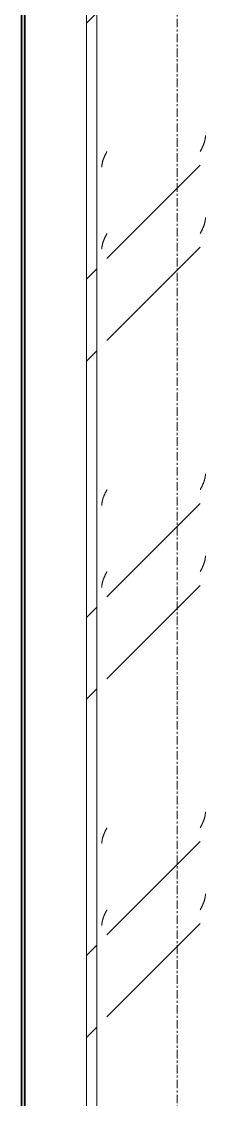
# Model space of a CAD drawing. Header units: centimetres. Extents: x -6741 to 14818, y -293 to 1595.
# Drawn here: x 8116 to 8143.3, y 208.7 to 369 of the extents above; entities that cross this region are included whole.
import ezdxf

# ---------------------------------------------------------------- set-up
doc = ezdxf.new("R2010")
doc.units = ezdxf.units.CM
doc.linetypes.add('Grid Line', pattern=[2.2225, 1.27, -0.3175, 0.3175, -0.3175])
for name, color, linetype, lineweight in [('A-WALL', 7, 'Continuous', 9), ('A-WALL-PATT', 7, 'Continuous', 35), ('S-COLS', 7, 'Continuous', 9), ('S-GRID', 7, 'Continuous', 9)]:
    doc.layers.add(name, color=color, linetype=linetype, lineweight=lineweight)
pattern_1 = [(45, (50.4, 0), (-25.14472, 25.14472), []), (45, (50.4, 38.1), (-25.14472, 25.14472), [])]

# ---------------------------------------------------------------- blocks, each defined once
blk = doc.blocks.new('PQ_RVR_ARQ-01_ZZ_ZZ_MO_T_A_rvt-3-Elevación Eje 8-9')
at = {"layer": 'A-WALL-PATT', "lineweight": 9, "true_color": 0xeaeaea}
blk.add_hatch(color=254, dxfattribs=at).paths.add_polyline_path([(-6823.08, 99), (-6823.08, 938.29), (-6823.58, 938.29), (-6823.58, 99)])
at = {"layer": 'A-WALL', "color": 254, "lineweight": 35, "true_color": 0xcccccc}
for p, q in [((-6823.58, 938.29), (-6823.58, 99)), ((-6823.08, 99), (-6823.08, 938.29))]:
    blk.add_line(p, q, dxfattribs=at)
blk = doc.blocks.new('FP_25-Elevación Eje 8-9')
at = {"layer": 'S-COLS', "color": 9, "true_color": 0xc0c0c0}
for p, q in [((-6796.38, 351.06), (-6796.37, 351.09)), ((-6796.37, 351.09), (-6796.36, 351.13)), ((-6796.36, 351.13), (-6796.35, 351.17)), ((-6796.35, 351.17), (-6796.34, 351.21)), ((-6796.34, 351.21), (-6796.33, 351.24)), ((-6796.33, 351.24), (-6796.32, 351.28)), ((-6796.32, 351.28), (-6796.31, 351.32)), ((-6796.31, 351.32), (-6796.3, 351.35)), ((-6796.3, 351.35), (-6796.29, 351.39)), ((-6796.29, 351.43), (-6796.28, 351.47)), ((-6796.29, 351.39), (-6796.29, 351.43)), ((-6796.28, 351.47), (-6796.27, 351.5)), ((-6796.27, 351.54), (-6796.26, 351.58)), ((-6796.27, 351.5), (-6796.27, 351.54)), ((-6796.26, 351.62), (-6796.25, 351.65)), ((-6796.26, 351.58), (-6796.26, 351.62)), ((-6796.25, 351.69), (-6796.24, 351.73)), ((-6796.25, 351.65), (-6796.25, 351.69)), ((-6796.24, 351.8), (-6796.23, 351.84)), ((-6796.24, 351.77), (-6796.24, 351.8)), ((-6796.24, 351.73), (-6796.24, 351.77)), ((-6796.23, 351.95), (-6796.23, 351.99)), ((-6796.23, 351.91), (-6796.23, 351.95)), ((-6796.23, 351.88), (-6796.23, 351.91)), ((-6796.23, 351.84), (-6796.23, 351.88)), ((-6797, 349.64), (-6796.98, 349.68)), ((-6796.98, 349.68), (-6796.96, 349.71)), ((-6796.96, 349.71), (-6796.94, 349.75)), ((-6796.94, 349.75), (-6796.92, 349.79)), ((-6796.92, 349.79), (-6796.9, 349.83)), ((-6796.9, 349.83), (-6796.88, 349.86)), ((-6796.88, 349.86), (-6796.86, 349.9)), ((-6796.86, 349.9), (-6796.85, 349.94)), ((-6796.85, 349.94), (-6796.83, 349.97)), ((-6796.83, 349.97), (-6796.81, 350.01)), ((-6796.81, 350.01), (-6796.79, 350.05)), ((-6796.79, 350.05), (-6796.77, 350.09)), ((-6796.77, 350.09), (-6796.76, 350.12)), ((-6796.76, 350.12), (-6796.74, 350.16)), ((-6796.74, 350.16), (-6796.72, 350.2)), ((-6796.72, 350.2), (-6796.7, 350.24)), ((-6796.7, 350.24), (-6796.68, 350.27)), ((-6796.68, 350.27), (-6796.67, 350.31)), ((-6796.67, 350.31), (-6796.65, 350.35)), ((-6796.65, 350.35), (-6796.63, 350.39)), ((-6796.63, 350.39), (-6796.62, 350.42)), ((-6796.62, 350.42), (-6796.6, 350.46)), ((-6796.6, 350.46), (-6796.59, 350.5)), ((-6796.59, 350.5), (-6796.57, 350.53)), ((-6796.57, 350.53), (-6796.55, 350.57)), ((-6796.55, 350.57), (-6796.54, 350.61)), ((-6796.54, 350.61), (-6796.52, 350.65)), ((-6796.52, 350.65), (-6796.51, 350.68)), ((-6796.51, 350.68), (-6796.49, 350.72)), ((-6796.49, 350.72), (-6796.48, 350.76)), ((-6796.48, 350.76), (-6796.47, 350.8)), ((-6796.47, 350.8), (-6796.45, 350.83)), ((-6796.45, 350.83), (-6796.44, 350.87)), ((-6796.44, 350.87), (-6796.43, 350.91)), ((-6796.43, 350.91), (-6796.41, 350.94)), ((-6796.41, 350.94), (-6796.4, 350.98)), ((-6796.4, 350.98), (-6796.39, 351.02)), ((-6796.39, 351.02), (-6796.38, 351.06)), ((-6796.62, 338.23), (-6796.6, 338.27)), ((-6796.6, 338.27), (-6796.59, 338.31)), ((-6796.59, 338.31), (-6796.57, 338.34)), ((-6796.57, 338.34), (-6796.55, 338.38)), ((-6796.55, 338.38), (-6796.54, 338.42)), ((-6796.54, 338.42), (-6796.52, 338.46)), ((-6796.52, 338.46), (-6796.51, 338.49)), ((-6796.51, 338.49), (-6796.49, 338.53)), ((-6796.49, 338.53), (-6796.48, 338.57)), ((-6796.48, 338.57), (-6796.47, 338.61)), ((-6796.47, 338.61), (-6796.45, 338.64)), ((-6796.45, 338.64), (-6796.44, 338.68)), ((-6796.44, 338.68), (-6796.43, 338.72)), ((-6796.43, 338.72), (-6796.41, 338.76)), ((-6796.41, 338.76), (-6796.4, 338.79)), ((-6796.4, 338.79), (-6796.39, 338.83)), ((-6796.39, 338.83), (-6796.38, 338.87)), ((-6796.38, 338.87), (-6796.37, 338.9)), ((-6796.37, 338.9), (-6796.36, 338.94)), ((-6796.36, 338.94), (-6796.35, 338.98)), ((-6796.35, 338.98), (-6796.34, 339.02)), ((-6796.34, 339.02), (-6796.33, 339.05)), ((-6796.33, 339.05), (-6796.32, 339.09)), ((-6796.32, 339.09), (-6796.31, 339.13)), ((-6796.31, 339.13), (-6796.3, 339.17)), ((-6796.3, 339.17), (-6796.29, 339.2)), ((-6796.29, 339.24), (-6796.28, 339.28)), ((-6796.29, 339.2), (-6796.29, 339.24)), ((-6796.28, 339.28), (-6796.27, 339.31)), ((-6796.27, 339.35), (-6796.26, 339.39)), ((-6796.27, 339.31), (-6796.27, 339.35)), ((-6796.26, 339.43), (-6796.25, 339.46)), ((-6796.26, 339.39), (-6796.26, 339.43)), ((-6796.25, 339.5), (-6796.24, 339.54)), ((-6796.25, 339.46), (-6796.25, 339.5)), ((-6796.24, 339.61), (-6796.23, 339.65)), ((-6796.24, 339.58), (-6796.24, 339.61)), ((-6796.24, 339.54), (-6796.24, 339.58)), ((-6796.23, 339.76), (-6796.23, 339.8)), ((-6796.23, 339.73), (-6796.23, 339.76)), ((-6796.23, 339.69), (-6796.23, 339.73)), ((-6796.23, 339.65), (-6796.23, 339.69)), ((-6797, 337.45), (-6796.98, 337.49)), ((-6796.98, 337.49), (-6796.96, 337.52)), ((-6796.96, 337.52), (-6796.94, 337.56)), ((-6796.94, 337.56), (-6796.92, 337.6)), ((-6796.92, 337.6), (-6796.9, 337.64)), ((-6796.9, 337.64), (-6796.88, 337.67)), ((-6796.88, 337.67), (-6796.86, 337.71)), ((-6796.86, 337.71), (-6796.85, 337.75)), ((-6796.85, 337.75), (-6796.83, 337.79)), ((-6796.83, 337.79), (-6796.81, 337.82)), ((-6796.81, 337.82), (-6796.79, 337.86)), ((-6796.79, 337.86), (-6796.77, 337.9)), ((-6796.77, 337.9), (-6796.76, 337.93)), ((-6796.76, 337.93), (-6796.74, 337.97)), ((-6796.74, 337.97), (-6796.72, 338.01)), ((-6796.72, 338.01), (-6796.7, 338.05)), ((-6796.7, 338.05), (-6796.68, 338.08)), ((-6796.68, 338.08), (-6796.67, 338.12)), ((-6796.67, 338.12), (-6796.65, 338.16)), ((-6796.65, 338.16), (-6796.63, 338.2)), ((-6796.63, 338.2), (-6796.62, 338.23)), ((-6796.25, 301.4), (-6796.24, 301.44)), ((-6796.25, 301.36), (-6796.25, 301.4)), ((-6796.24, 301.51), (-6796.23, 301.55)), ((-6796.24, 301.48), (-6796.24, 301.51)), ((-6796.24, 301.44), (-6796.24, 301.48)), ((-6796.23, 301.66), (-6796.23, 301.7)), ((-6796.23, 301.63), (-6796.23, 301.66)), ((-6796.23, 301.59), (-6796.23, 301.63)), ((-6796.23, 301.55), (-6796.23, 301.59)), ((-6796.79, 299.76), (-6796.77, 299.8)), ((-6796.77, 299.8), (-6796.76, 299.83)), ((-6796.76, 299.83), (-6796.74, 299.87)), ((-6796.74, 299.87), (-6796.72, 299.91)), ((-6796.72, 299.91), (-6796.7, 299.95)), ((-6796.7, 299.95), (-6796.68, 299.98)), ((-6796.68, 299.98), (-6796.67, 300.02)), ((-6796.67, 300.02), (-6796.65, 300.06)), ((-6796.65, 300.06), (-6796.63, 300.1)), ((-6796.63, 300.1), (-6796.62, 300.13)), ((-6796.62, 300.13), (-6796.6, 300.17)), ((-6796.6, 300.17), (-6796.59, 300.21)), ((-6796.59, 300.21), (-6796.57, 300.24)), ((-6796.57, 300.24), (-6796.55, 300.28)), ((-6796.55, 300.28), (-6796.54, 300.32)), ((-6796.54, 300.32), (-6796.52, 300.36)), ((-6796.52, 300.36), (-6796.51, 300.39)), ((-6796.51, 300.39), (-6796.49, 300.43)), ((-6796.49, 300.43), (-6796.48, 300.47)), ((-6796.48, 300.47), (-6796.47, 300.51)), ((-6796.47, 300.51), (-6796.45, 300.54)), ((-6796.45, 300.54), (-6796.44, 300.58)), ((-6796.44, 300.58), (-6796.43, 300.62)), ((-6796.43, 300.62), (-6796.41, 300.66)), ((-6796.41, 300.66), (-6796.4, 300.69)), ((-6796.4, 300.69), (-6796.39, 300.73)), ((-6796.39, 300.73), (-6796.38, 300.77)), ((-6796.38, 300.77), (-6796.37, 300.8)), ((-6796.37, 300.8), (-6796.36, 300.84)), ((-6796.36, 300.84), (-6796.35, 300.88)), ((-6796.35, 300.88), (-6796.34, 300.92)), ((-6796.34, 300.92), (-6796.33, 300.95)), ((-6796.33, 300.95), (-6796.32, 300.99)), ((-6796.32, 300.99), (-6796.31, 301.03)), ((-6796.31, 301.03), (-6796.3, 301.07)), ((-6796.3, 301.07), (-6796.29, 301.1)), ((-6796.29, 301.14), (-6796.28, 301.18)), ((-6796.29, 301.1), (-6796.29, 301.14)), ((-6796.28, 301.18), (-6796.27, 301.21)), ((-6796.27, 301.25), (-6796.26, 301.29)), ((-6796.27, 301.21), (-6796.27, 301.25)), ((-6796.26, 301.33), (-6796.25, 301.36)), ((-6796.26, 301.29), (-6796.26, 301.33)), ((-6797, 299.35), (-6796.98, 299.39)), ((-6796.98, 299.39), (-6796.96, 299.42)), ((-6796.96, 299.42), (-6796.94, 299.46)), ((-6796.94, 299.46), (-6796.92, 299.5)), ((-6796.92, 299.5), (-6796.9, 299.54)), ((-6796.9, 299.54), (-6796.88, 299.57)), ((-6796.88, 299.57), (-6796.86, 299.61)), ((-6796.86, 299.61), (-6796.85, 299.65)), ((-6796.85, 299.65), (-6796.83, 299.69)), ((-6796.83, 299.69), (-6796.81, 299.72)), ((-6796.81, 299.72), (-6796.79, 299.76)), ((-6796.39, 288.54), (-6796.38, 288.58)), ((-6796.38, 288.58), (-6796.37, 288.61)), ((-6796.37, 288.61), (-6796.36, 288.65)), ((-6796.36, 288.65), (-6796.35, 288.69)), ((-6796.35, 288.69), (-6796.34, 288.73)), ((-6796.34, 288.73), (-6796.33, 288.76)), ((-6796.33, 288.76), (-6796.32, 288.8)), ((-6796.32, 288.8), (-6796.31, 288.84)), ((-6796.31, 288.84), (-6796.3, 288.88)), ((-6796.3, 288.88), (-6796.29, 288.91)), ((-6796.29, 288.95), (-6796.28, 288.99)), ((-6796.29, 288.91), (-6796.29, 288.95)), ((-6796.28, 288.99), (-6796.27, 289.03)), ((-6796.27, 289.06), (-6796.26, 289.1)), ((-6796.27, 289.03), (-6796.27, 289.06)), ((-6796.26, 289.14), (-6796.25, 289.17)), ((-6796.26, 289.1), (-6796.26, 289.14)), ((-6796.25, 289.21), (-6796.24, 289.25)), ((-6796.25, 289.17), (-6796.25, 289.21)), ((-6796.24, 289.32), (-6796.23, 289.36)), ((-6796.24, 289.29), (-6796.24, 289.32)), ((-6796.24, 289.25), (-6796.24, 289.29)), ((-6796.23, 289.47), (-6796.23, 289.51)), ((-6796.23, 289.44), (-6796.23, 289.47)), ((-6796.23, 289.4), (-6796.23, 289.44)), ((-6796.23, 289.36), (-6796.23, 289.4)), ((-6797, 287.16), (-6796.98, 287.2)), ((-6796.98, 287.2), (-6796.96, 287.23)), ((-6796.96, 287.23), (-6796.94, 287.27)), ((-6796.94, 287.27), (-6796.92, 287.31)), ((-6796.92, 287.31), (-6796.9, 287.35)), ((-6796.9, 287.35), (-6796.88, 287.38)), ((-6796.88, 287.38), (-6796.86, 287.42)), ((-6796.86, 287.42), (-6796.85, 287.46)), ((-6796.85, 287.46), (-6796.83, 287.5)), ((-6796.83, 287.5), (-6796.81, 287.53)), ((-6796.81, 287.53), (-6796.79, 287.57)), ((-6796.79, 287.57), (-6796.77, 287.61)), ((-6796.77, 287.61), (-6796.76, 287.64)), ((-6796.76, 287.64), (-6796.74, 287.68)), ((-6796.74, 287.68), (-6796.72, 287.72)), ((-6796.72, 287.72), (-6796.7, 287.76)), ((-6796.7, 287.76), (-6796.68, 287.79)), ((-6796.68, 287.79), (-6796.67, 287.83)), ((-6796.67, 287.83), (-6796.65, 287.87)), ((-6796.65, 287.87), (-6796.63, 287.91)), ((-6796.63, 287.91), (-6796.62, 287.94)), ((-6796.62, 287.94), (-6796.6, 287.98)), ((-6796.6, 287.98), (-6796.59, 288.02)), ((-6796.59, 288.02), (-6796.57, 288.06)), ((-6796.57, 288.06), (-6796.55, 288.09)), ((-6796.55, 288.09), (-6796.54, 288.13)), ((-6796.54, 288.13), (-6796.52, 288.17)), ((-6796.52, 288.17), (-6796.51, 288.2)), ((-6796.51, 288.2), (-6796.49, 288.24)), ((-6796.49, 288.24), (-6796.48, 288.28)), ((-6796.48, 288.28), (-6796.47, 288.32)), ((-6796.47, 288.32), (-6796.45, 288.35)), ((-6796.45, 288.35), (-6796.44, 288.39)), ((-6796.44, 288.39), (-6796.43, 288.43)), ((-6796.43, 288.43), (-6796.41, 288.47)), ((-6796.41, 288.47), (-6796.4, 288.5)), ((-6796.4, 288.5), (-6796.39, 288.54)), ((-6796.52, 250.07), (-6796.51, 250.1)), ((-6796.51, 250.1), (-6796.49, 250.14)), ((-6796.49, 250.14), (-6796.48, 250.18)), ((-6796.48, 250.18), (-6796.47, 250.22)), ((-6796.47, 250.22), (-6796.45, 250.25)), ((-6796.45, 250.25), (-6796.44, 250.29)), ((-6796.44, 250.29), (-6796.43, 250.33)), ((-6796.43, 250.33), (-6796.41, 250.37)), ((-6796.41, 250.37), (-6796.4, 250.4)), ((-6796.4, 250.4), (-6796.39, 250.44)), ((-6796.39, 250.44), (-6796.38, 250.48)), ((-6796.38, 250.48), (-6796.37, 250.51)), ((-6796.37, 250.51), (-6796.36, 250.55)), ((-6796.36, 250.55), (-6796.35, 250.59)), ((-6796.35, 250.59), (-6796.34, 250.63)), ((-6796.34, 250.63), (-6796.33, 250.66)), ((-6796.33, 250.66), (-6796.32, 250.7)), ((-6796.32, 250.7), (-6796.31, 250.74)), ((-6796.31, 250.74), (-6796.3, 250.78)), ((-6796.3, 250.78), (-6796.29, 250.81)), ((-6796.29, 250.85), (-6796.28, 250.89)), ((-6796.29, 250.81), (-6796.29, 250.85)), ((-6796.28, 250.89), (-6796.27, 250.93)), ((-6796.27, 250.96), (-6796.26, 251)), ((-6796.27, 250.93), (-6796.27, 250.96)), ((-6796.26, 251.04), (-6796.25, 251.07)), ((-6796.26, 251), (-6796.26, 251.04)), ((-6796.25, 251.11), (-6796.24, 251.15)), ((-6796.25, 251.07), (-6796.25, 251.11)), ((-6796.24, 251.22), (-6796.23, 251.26)), ((-6796.24, 251.19), (-6796.24, 251.22)), ((-6796.24, 251.15), (-6796.24, 251.19)), ((-6796.23, 251.37), (-6796.23, 251.41)), ((-6796.23, 251.34), (-6796.23, 251.37)), ((-6796.23, 251.3), (-6796.23, 251.34)), ((-6796.23, 251.26), (-6796.23, 251.3)), ((-6797, 249.06), (-6796.98, 249.1)), ((-6796.98, 249.1), (-6796.96, 249.13)), ((-6796.96, 249.13), (-6796.94, 249.17)), ((-6796.94, 249.17), (-6796.92, 249.21)), ((-6796.92, 249.21), (-6796.9, 249.25)), ((-6796.9, 249.25), (-6796.88, 249.28)), ((-6796.88, 249.28), (-6796.86, 249.32)), ((-6796.86, 249.32), (-6796.85, 249.36)), ((-6796.85, 249.36), (-6796.83, 249.4)), ((-6796.83, 249.4), (-6796.81, 249.43)), ((-6796.81, 249.43), (-6796.79, 249.47)), ((-6796.79, 249.47), (-6796.77, 249.51)), ((-6796.77, 249.51), (-6796.76, 249.54)), ((-6796.76, 249.54), (-6796.74, 249.58)), ((-6796.74, 249.58), (-6796.72, 249.62)), ((-6796.72, 249.62), (-6796.7, 249.66)), ((-6796.7, 249.66), (-6796.68, 249.69)), ((-6796.68, 249.69), (-6796.67, 249.73)), ((-6796.67, 249.73), (-6796.65, 249.77)), ((-6796.65, 249.77), (-6796.63, 249.81)), ((-6796.63, 249.81), (-6796.62, 249.84)), ((-6796.62, 249.84), (-6796.6, 249.88)), ((-6796.6, 249.88), (-6796.59, 249.92)), ((-6796.59, 249.92), (-6796.57, 249.96)), ((-6796.57, 249.96), (-6796.55, 249.99)), ((-6796.55, 249.99), (-6796.54, 250.03)), ((-6796.54, 250.03), (-6796.52, 250.07)), ((-6796.26, 238.85), (-6796.25, 238.89)), ((-6796.25, 238.92), (-6796.24, 238.96)), ((-6796.25, 238.89), (-6796.25, 238.92)), ((-6796.24, 239.03), (-6796.23, 239.07)), ((-6796.24, 239), (-6796.24, 239.03)), ((-6796.24, 238.96), (-6796.24, 239)), ((-6796.23, 239.18), (-6796.23, 239.22)), ((-6796.23, 239.15), (-6796.23, 239.18)), ((-6796.23, 239.11), (-6796.23, 239.15)), ((-6796.23, 239.07), (-6796.23, 239.11)), ((-6796.81, 237.24), (-6796.79, 237.28)), ((-6796.79, 237.28), (-6796.77, 237.32)), ((-6796.77, 237.32), (-6796.76, 237.36)), ((-6796.76, 237.36), (-6796.74, 237.39)), ((-6796.74, 237.39), (-6796.72, 237.43)), ((-6796.72, 237.43), (-6796.7, 237.47)), ((-6796.7, 237.47), (-6796.68, 237.5)), ((-6796.68, 237.5), (-6796.67, 237.54)), ((-6796.67, 237.54), (-6796.65, 237.58)), ((-6796.65, 237.58), (-6796.63, 237.62)), ((-6796.63, 237.62), (-6796.62, 237.65)), ((-6796.62, 237.65), (-6796.6, 237.69)), ((-6796.6, 237.69), (-6796.59, 237.73)), ((-6796.59, 237.73), (-6796.57, 237.77)), ((-6796.57, 237.77), (-6796.55, 237.8)), ((-6796.55, 237.8), (-6796.54, 237.84)), ((-6796.54, 237.84), (-6796.52, 237.88)), ((-6796.52, 237.88), (-6796.51, 237.92)), ((-6796.51, 237.92), (-6796.49, 237.95)), ((-6796.49, 237.95), (-6796.48, 237.99)), ((-6796.48, 237.99), (-6796.47, 238.03)), ((-6796.47, 238.03), (-6796.45, 238.06)), ((-6796.45, 238.06), (-6796.44, 238.1)), ((-6796.44, 238.1), (-6796.43, 238.14)), ((-6796.43, 238.14), (-6796.41, 238.18)), ((-6796.41, 238.18), (-6796.4, 238.21)), ((-6796.4, 238.21), (-6796.39, 238.25)), ((-6796.39, 238.25), (-6796.38, 238.29)), ((-6796.38, 238.29), (-6796.37, 238.33)), ((-6796.37, 238.33), (-6796.36, 238.36)), ((-6796.36, 238.36), (-6796.35, 238.4)), ((-6796.35, 238.4), (-6796.34, 238.44)), ((-6796.34, 238.44), (-6796.33, 238.47)), ((-6796.33, 238.47), (-6796.32, 238.51)), ((-6796.32, 238.51), (-6796.31, 238.55)), ((-6796.31, 238.55), (-6796.3, 238.59)), ((-6796.3, 238.59), (-6796.29, 238.62)), ((-6796.29, 238.66), (-6796.28, 238.7)), ((-6796.29, 238.62), (-6796.29, 238.66)), ((-6796.28, 238.7), (-6796.27, 238.74)), ((-6796.27, 238.77), (-6796.26, 238.81)), ((-6796.27, 238.74), (-6796.27, 238.77)), ((-6796.26, 238.81), (-6796.26, 238.85)), ((-6797, 236.87), (-6796.98, 236.91)), ((-6796.98, 236.91), (-6796.96, 236.95)), ((-6796.96, 236.95), (-6796.94, 236.98)), ((-6796.94, 236.98), (-6796.92, 237.02)), ((-6796.92, 237.02), (-6796.9, 237.06)), ((-6796.9, 237.06), (-6796.88, 237.09)), ((-6796.88, 237.09), (-6796.86, 237.13)), ((-6796.86, 237.13), (-6796.85, 237.17)), ((-6796.85, 237.17), (-6796.83, 237.21)), ((-6796.83, 237.21), (-6796.81, 237.24))]:
    blk.add_line(p, q, dxfattribs=at)
blk = doc.blocks.new('FP_26-Elevación Eje 8-9')
at = {"layer": 'S-COLS', "color": 9, "true_color": 0xc0c0c0}
for p, q in [((-6810.97, 349.45), (-6810.95, 349.49)), ((-6810.95, 349.49), (-6810.93, 349.53)), ((-6810.93, 349.53), (-6810.91, 349.56)), ((-6810.91, 349.56), (-6810.9, 349.6)), ((-6810.9, 349.6), (-6810.88, 349.64)), ((-6811.59, 347.85), (-6811.58, 347.89)), ((-6811.58, 347.89), (-6811.57, 347.92)), ((-6811.57, 347.92), (-6811.56, 347.96)), ((-6811.56, 347.96), (-6811.55, 348)), ((-6811.55, 348), (-6811.54, 348.03)), ((-6811.54, 348.07), (-6811.53, 348.11)), ((-6811.54, 348.03), (-6811.54, 348.07)), ((-6811.53, 348.11), (-6811.52, 348.15)), ((-6811.52, 348.15), (-6811.5, 348.18)), ((-6811.5, 348.18), (-6811.49, 348.22)), ((-6811.49, 348.22), (-6811.48, 348.26)), ((-6811.48, 348.26), (-6811.47, 348.3)), ((-6811.47, 348.3), (-6811.46, 348.33)), ((-6811.46, 348.33), (-6811.45, 348.37)), ((-6811.45, 348.37), (-6811.43, 348.41)), ((-6811.43, 348.41), (-6811.42, 348.45)), ((-6811.42, 348.45), (-6811.41, 348.48)), ((-6811.41, 348.48), (-6811.39, 348.52)), ((-6811.39, 348.52), (-6811.38, 348.56)), ((-6811.38, 348.56), (-6811.36, 348.59)), ((-6811.36, 348.59), (-6811.35, 348.63)), ((-6811.35, 348.63), (-6811.33, 348.67)), ((-6811.33, 348.67), (-6811.32, 348.71)), ((-6811.32, 348.71), (-6811.3, 348.74)), ((-6811.3, 348.74), (-6811.29, 348.78)), ((-6811.29, 348.78), (-6811.27, 348.82)), ((-6811.27, 348.82), (-6811.26, 348.86)), ((-6811.26, 348.86), (-6811.24, 348.89)), ((-6811.24, 348.89), (-6811.22, 348.93)), ((-6811.22, 348.93), (-6811.2, 348.97)), ((-6811.2, 348.97), (-6811.19, 349)), ((-6811.19, 349), (-6811.17, 349.04)), ((-6811.17, 349.04), (-6811.15, 349.08)), ((-6811.15, 349.08), (-6811.14, 349.12)), ((-6811.14, 349.12), (-6811.12, 349.15)), ((-6811.12, 349.15), (-6811.1, 349.19)), ((-6811.1, 349.19), (-6811.08, 349.23)), ((-6811.08, 349.23), (-6811.06, 349.27)), ((-6811.06, 349.27), (-6811.04, 349.3)), ((-6811.04, 349.3), (-6811.03, 349.34)), ((-6811.03, 349.34), (-6811.01, 349.38)), ((-6811.01, 349.38), (-6810.99, 349.42)), ((-6810.99, 349.42), (-6810.97, 349.45)), ((-6811.64, 347.48), (-6811.63, 347.51)), ((-6811.64, 347.44), (-6811.64, 347.48)), ((-6811.64, 347.4), (-6811.64, 347.44)), ((-6811.64, 347.36), (-6811.64, 347.4)), ((-6811.64, 347.33), (-6811.64, 347.36)), ((-6811.64, 347.29), (-6811.64, 347.33)), ((-6811.63, 347.59), (-6811.62, 347.62)), ((-6811.63, 347.55), (-6811.63, 347.59)), ((-6811.63, 347.51), (-6811.63, 347.55)), ((-6811.62, 347.66), (-6811.61, 347.7)), ((-6811.62, 347.62), (-6811.62, 347.66)), ((-6811.61, 347.74), (-6811.6, 347.77)), ((-6811.61, 347.7), (-6811.61, 347.74)), ((-6811.6, 347.77), (-6811.59, 347.81)), ((-6811.59, 347.81), (-6811.59, 347.85)), ((-6811.27, 336.63), (-6811.26, 336.67)), ((-6811.26, 336.67), (-6811.24, 336.7)), ((-6811.24, 336.7), (-6811.22, 336.74)), ((-6811.22, 336.74), (-6811.2, 336.78)), ((-6811.2, 336.78), (-6811.19, 336.82)), ((-6811.19, 336.82), (-6811.17, 336.85)), ((-6811.17, 336.85), (-6811.15, 336.89)), ((-6811.15, 336.89), (-6811.14, 336.93)), ((-6811.14, 336.93), (-6811.12, 336.96)), ((-6811.12, 336.96), (-6811.1, 337)), ((-6811.1, 337), (-6811.08, 337.04)), ((-6811.08, 337.04), (-6811.06, 337.08)), ((-6811.06, 337.08), (-6811.04, 337.11)), ((-6811.04, 337.11), (-6811.03, 337.15)), ((-6811.03, 337.15), (-6811.01, 337.19)), ((-6811.01, 337.19), (-6810.99, 337.23)), ((-6810.99, 337.23), (-6810.97, 337.26)), ((-6810.97, 337.26), (-6810.95, 337.3)), ((-6810.95, 337.3), (-6810.93, 337.34)), ((-6810.93, 337.34), (-6810.91, 337.37)), ((-6810.91, 337.37), (-6810.9, 337.41)), ((-6810.9, 337.41), (-6810.88, 337.45)), ((-6811.64, 335.29), (-6811.63, 335.32)), ((-6811.64, 335.25), (-6811.64, 335.29)), ((-6811.64, 335.21), (-6811.64, 335.25)), ((-6811.64, 335.17), (-6811.64, 335.21)), ((-6811.64, 335.14), (-6811.64, 335.17)), ((-6811.64, 335.1), (-6811.64, 335.14)), ((-6811.63, 335.4), (-6811.62, 335.43)), ((-6811.63, 335.36), (-6811.63, 335.4)), ((-6811.63, 335.32), (-6811.63, 335.36)), ((-6811.62, 335.47), (-6811.61, 335.51)), ((-6811.62, 335.43), (-6811.62, 335.47)), ((-6811.61, 335.55), (-6811.6, 335.58)), ((-6811.61, 335.51), (-6811.61, 335.55)), ((-6811.6, 335.58), (-6811.59, 335.62)), ((-6811.59, 335.66), (-6811.58, 335.7)), ((-6811.59, 335.62), (-6811.59, 335.66)), ((-6811.58, 335.7), (-6811.57, 335.73)), ((-6811.57, 335.73), (-6811.56, 335.77)), ((-6811.56, 335.77), (-6811.55, 335.81)), ((-6811.55, 335.81), (-6811.54, 335.85)), ((-6811.54, 335.88), (-6811.53, 335.92)), ((-6811.54, 335.85), (-6811.54, 335.88)), ((-6811.53, 335.92), (-6811.52, 335.96)), ((-6811.52, 335.96), (-6811.5, 335.99)), ((-6811.5, 335.99), (-6811.49, 336.03)), ((-6811.49, 336.03), (-6811.48, 336.07)), ((-6811.48, 336.07), (-6811.47, 336.11)), ((-6811.47, 336.11), (-6811.46, 336.14)), ((-6811.46, 336.14), (-6811.45, 336.18)), ((-6811.45, 336.18), (-6811.43, 336.22)), ((-6811.43, 336.22), (-6811.42, 336.26)), ((-6811.42, 336.26), (-6811.41, 336.29)), ((-6811.41, 336.29), (-6811.39, 336.33)), ((-6811.39, 336.33), (-6811.38, 336.37)), ((-6811.38, 336.37), (-6811.36, 336.4)), ((-6811.36, 336.4), (-6811.35, 336.44)), ((-6811.35, 336.44), (-6811.33, 336.48)), ((-6811.33, 336.48), (-6811.32, 336.52)), ((-6811.32, 336.52), (-6811.3, 336.55)), ((-6811.3, 336.55), (-6811.29, 336.59)), ((-6811.29, 336.59), (-6811.27, 336.63)), ((-6811.42, 298.16), (-6811.41, 298.19)), ((-6811.41, 298.19), (-6811.39, 298.23)), ((-6811.39, 298.23), (-6811.38, 298.27)), ((-6811.38, 298.27), (-6811.36, 298.3)), ((-6811.36, 298.3), (-6811.35, 298.34)), ((-6811.35, 298.34), (-6811.33, 298.38)), ((-6811.33, 298.38), (-6811.32, 298.42)), ((-6811.32, 298.42), (-6811.3, 298.45)), ((-6811.3, 298.45), (-6811.29, 298.49)), ((-6811.29, 298.49), (-6811.27, 298.53)), ((-6811.27, 298.53), (-6811.26, 298.57)), ((-6811.26, 298.57), (-6811.24, 298.6)), ((-6811.24, 298.6), (-6811.22, 298.64)), ((-6811.22, 298.64), (-6811.2, 298.68)), ((-6811.2, 298.68), (-6811.19, 298.72)), ((-6811.19, 298.72), (-6811.17, 298.75)), ((-6811.17, 298.75), (-6811.15, 298.79)), ((-6811.15, 298.79), (-6811.14, 298.83)), ((-6811.14, 298.83), (-6811.12, 298.86)), ((-6811.12, 298.86), (-6811.1, 298.9)), ((-6811.1, 298.9), (-6811.08, 298.94)), ((-6811.08, 298.94), (-6811.06, 298.98)), ((-6811.06, 298.98), (-6811.04, 299.01)), ((-6811.04, 299.01), (-6811.03, 299.05)), ((-6811.03, 299.05), (-6811.01, 299.09)), ((-6811.01, 299.09), (-6810.99, 299.13)), ((-6810.99, 299.13), (-6810.97, 299.16)), ((-6810.97, 299.16), (-6810.95, 299.2)), ((-6810.95, 299.2), (-6810.93, 299.24)), ((-6810.93, 299.24), (-6810.91, 299.27)), ((-6810.91, 299.27), (-6810.9, 299.31)), ((-6810.9, 299.31), (-6810.88, 299.35)), ((-6811.64, 297.19), (-6811.63, 297.22)), ((-6811.64, 297.15), (-6811.64, 297.19)), ((-6811.64, 297.11), (-6811.64, 297.15)), ((-6811.64, 297.07), (-6811.64, 297.11)), ((-6811.64, 297.04), (-6811.64, 297.07)), ((-6811.64, 297), (-6811.64, 297.04)), ((-6811.63, 297.3), (-6811.62, 297.33)), ((-6811.63, 297.26), (-6811.63, 297.3)), ((-6811.63, 297.22), (-6811.63, 297.26)), ((-6811.62, 297.37), (-6811.61, 297.41)), ((-6811.62, 297.33), (-6811.62, 297.37)), ((-6811.61, 297.45), (-6811.6, 297.48)), ((-6811.61, 297.41), (-6811.61, 297.45)), ((-6811.6, 297.48), (-6811.59, 297.52)), ((-6811.59, 297.56), (-6811.58, 297.6)), ((-6811.59, 297.52), (-6811.59, 297.56)), ((-6811.58, 297.6), (-6811.57, 297.63)), ((-6811.57, 297.63), (-6811.56, 297.67)), ((-6811.56, 297.67), (-6811.55, 297.71)), ((-6811.55, 297.71), (-6811.54, 297.75)), ((-6811.54, 297.78), (-6811.53, 297.82)), ((-6811.54, 297.75), (-6811.54, 297.78)), ((-6811.53, 297.82), (-6811.52, 297.86)), ((-6811.52, 297.86), (-6811.5, 297.89)), ((-6811.5, 297.89), (-6811.49, 297.93)), ((-6811.49, 297.93), (-6811.48, 297.97)), ((-6811.48, 297.97), (-6811.47, 298.01)), ((-6811.47, 298.01), (-6811.46, 298.04)), ((-6811.46, 298.04), (-6811.45, 298.08)), ((-6811.45, 298.08), (-6811.43, 298.12)), ((-6811.43, 298.12), (-6811.42, 298.16)), ((-6810.99, 286.94), (-6810.97, 286.97)), ((-6810.97, 286.97), (-6810.95, 287.01)), ((-6810.95, 287.01), (-6810.93, 287.05)), ((-6810.93, 287.05), (-6810.91, 287.09)), ((-6810.91, 287.09), (-6810.9, 287.12)), ((-6810.9, 287.12), (-6810.88, 287.16)), ((-6811.59, 285.37), (-6811.58, 285.41)), ((-6811.59, 285.33), (-6811.59, 285.37)), ((-6811.58, 285.41), (-6811.57, 285.44)), ((-6811.57, 285.44), (-6811.56, 285.48)), ((-6811.56, 285.48), (-6811.55, 285.52)), ((-6811.55, 285.52), (-6811.54, 285.56)), ((-6811.54, 285.59), (-6811.53, 285.63)), ((-6811.54, 285.56), (-6811.54, 285.59)), ((-6811.53, 285.63), (-6811.52, 285.67)), ((-6811.52, 285.67), (-6811.5, 285.71)), ((-6811.5, 285.71), (-6811.49, 285.74)), ((-6811.49, 285.74), (-6811.48, 285.78)), ((-6811.48, 285.78), (-6811.47, 285.82)), ((-6811.47, 285.82), (-6811.46, 285.85)), ((-6811.46, 285.85), (-6811.45, 285.89)), ((-6811.45, 285.89), (-6811.43, 285.93)), ((-6811.43, 285.93), (-6811.42, 285.97)), ((-6811.42, 285.97), (-6811.41, 286)), ((-6811.41, 286), (-6811.39, 286.04)), ((-6811.39, 286.04), (-6811.38, 286.08)), ((-6811.38, 286.08), (-6811.36, 286.12)), ((-6811.36, 286.12), (-6811.35, 286.15)), ((-6811.35, 286.15), (-6811.33, 286.19)), ((-6811.33, 286.19), (-6811.32, 286.23)), ((-6811.32, 286.23), (-6811.3, 286.26)), ((-6811.3, 286.26), (-6811.29, 286.3)), ((-6811.29, 286.3), (-6811.27, 286.34)), ((-6811.27, 286.34), (-6811.26, 286.38)), ((-6811.26, 286.38), (-6811.24, 286.41)), ((-6811.24, 286.41), (-6811.22, 286.45)), ((-6811.22, 286.45), (-6811.2, 286.49)), ((-6811.2, 286.49), (-6811.19, 286.53)), ((-6811.19, 286.53), (-6811.17, 286.56)), ((-6811.17, 286.56), (-6811.15, 286.6)), ((-6811.15, 286.6), (-6811.14, 286.64)), ((-6811.14, 286.64), (-6811.12, 286.68)), ((-6811.12, 286.68), (-6811.1, 286.71)), ((-6811.1, 286.71), (-6811.08, 286.75)), ((-6811.08, 286.75), (-6811.06, 286.79)), ((-6811.06, 286.79), (-6811.04, 286.82)), ((-6811.04, 286.82), (-6811.03, 286.86)), ((-6811.03, 286.86), (-6811.01, 286.9)), ((-6811.01, 286.9), (-6810.99, 286.94)), ((-6811.64, 285), (-6811.63, 285.03)), ((-6811.64, 284.96), (-6811.64, 285)), ((-6811.64, 284.92), (-6811.64, 284.96)), ((-6811.64, 284.88), (-6811.64, 284.92)), ((-6811.64, 284.85), (-6811.64, 284.88)), ((-6811.64, 284.81), (-6811.64, 284.85)), ((-6811.63, 285.11), (-6811.62, 285.15)), ((-6811.63, 285.07), (-6811.63, 285.11)), ((-6811.63, 285.03), (-6811.63, 285.07)), ((-6811.62, 285.18), (-6811.61, 285.22)), ((-6811.62, 285.15), (-6811.62, 285.18)), ((-6811.61, 285.26), (-6811.6, 285.29)), ((-6811.61, 285.22), (-6811.61, 285.26)), ((-6811.6, 285.29), (-6811.59, 285.33)), ((-6811.17, 248.46), (-6811.15, 248.5)), ((-6811.15, 248.5), (-6811.14, 248.54)), ((-6811.14, 248.54), (-6811.12, 248.58)), ((-6811.12, 248.58), (-6811.1, 248.61)), ((-6811.1, 248.61), (-6811.08, 248.65)), ((-6811.08, 248.65), (-6811.06, 248.69)), ((-6811.06, 248.69), (-6811.04, 248.72)), ((-6811.04, 248.72), (-6811.03, 248.76)), ((-6811.03, 248.76), (-6811.01, 248.8)), ((-6811.01, 248.8), (-6810.99, 248.84)), ((-6810.99, 248.84), (-6810.97, 248.87)), ((-6810.97, 248.87), (-6810.95, 248.91)), ((-6810.95, 248.91), (-6810.93, 248.95)), ((-6810.93, 248.95), (-6810.91, 248.99)), ((-6810.91, 248.99), (-6810.9, 249.02)), ((-6810.9, 249.02), (-6810.88, 249.06)), ((-6811.64, 246.9), (-6811.63, 246.93)), ((-6811.64, 246.86), (-6811.64, 246.9)), ((-6811.63, 247.01), (-6811.62, 247.05)), ((-6811.63, 246.97), (-6811.63, 247.01)), ((-6811.63, 246.93), (-6811.63, 246.97)), ((-6811.62, 247.08), (-6811.61, 247.12)), ((-6811.62, 247.05), (-6811.62, 247.08)), ((-6811.61, 247.16), (-6811.6, 247.19)), ((-6811.61, 247.12), (-6811.61, 247.16)), ((-6811.6, 247.19), (-6811.59, 247.23)), ((-6811.59, 247.27), (-6811.58, 247.31)), ((-6811.59, 247.23), (-6811.59, 247.27)), ((-6811.58, 247.31), (-6811.57, 247.34)), ((-6811.57, 247.34), (-6811.56, 247.38)), ((-6811.56, 247.38), (-6811.55, 247.42)), ((-6811.55, 247.42), (-6811.54, 247.46)), ((-6811.54, 247.49), (-6811.53, 247.53)), ((-6811.54, 247.46), (-6811.54, 247.49)), ((-6811.53, 247.53), (-6811.52, 247.57)), ((-6811.52, 247.57), (-6811.5, 247.61)), ((-6811.5, 247.61), (-6811.49, 247.64)), ((-6811.49, 247.64), (-6811.48, 247.68)), ((-6811.48, 247.68), (-6811.47, 247.72)), ((-6811.47, 247.72), (-6811.46, 247.75)), ((-6811.46, 247.75), (-6811.45, 247.79)), ((-6811.45, 247.79), (-6811.43, 247.83)), ((-6811.43, 247.83), (-6811.42, 247.87)), ((-6811.42, 247.87), (-6811.41, 247.9)), ((-6811.41, 247.9), (-6811.39, 247.94)), ((-6811.39, 247.94), (-6811.38, 247.98)), ((-6811.38, 247.98), (-6811.36, 248.02)), ((-6811.36, 248.02), (-6811.35, 248.05)), ((-6811.35, 248.05), (-6811.33, 248.09)), ((-6811.33, 248.09), (-6811.32, 248.13)), ((-6811.32, 248.13), (-6811.3, 248.16)), ((-6811.3, 248.16), (-6811.29, 248.2)), ((-6811.29, 248.2), (-6811.27, 248.24)), ((-6811.27, 248.24), (-6811.26, 248.28)), ((-6811.26, 248.28), (-6811.24, 248.31)), ((-6811.24, 248.31), (-6811.22, 248.35)), ((-6811.22, 248.35), (-6811.2, 248.39)), ((-6811.2, 248.39), (-6811.19, 248.43)), ((-6811.19, 248.43), (-6811.17, 248.46)), ((-6811.64, 246.82), (-6811.64, 246.86)), ((-6811.64, 246.78), (-6811.64, 246.82)), ((-6811.64, 246.75), (-6811.64, 246.78)), ((-6811.64, 246.71), (-6811.64, 246.75)), ((-6811.43, 235.64), (-6811.42, 235.68)), ((-6811.42, 235.68), (-6811.41, 235.71)), ((-6811.41, 235.71), (-6811.39, 235.75)), ((-6811.39, 235.75), (-6811.38, 235.79)), ((-6811.38, 235.79), (-6811.36, 235.83)), ((-6811.36, 235.83), (-6811.35, 235.86)), ((-6811.35, 235.86), (-6811.33, 235.9)), ((-6811.33, 235.9), (-6811.32, 235.94)), ((-6811.32, 235.94), (-6811.3, 235.98)), ((-6811.3, 235.98), (-6811.29, 236.01)), ((-6811.29, 236.01), (-6811.27, 236.05)), ((-6811.27, 236.05), (-6811.26, 236.09)), ((-6811.26, 236.09), (-6811.24, 236.12)), ((-6811.24, 236.12), (-6811.22, 236.16)), ((-6811.22, 236.16), (-6811.2, 236.2)), ((-6811.2, 236.2), (-6811.19, 236.24)), ((-6811.19, 236.24), (-6811.17, 236.27)), ((-6811.17, 236.27), (-6811.15, 236.31)), ((-6811.15, 236.31), (-6811.14, 236.35)), ((-6811.14, 236.35), (-6811.12, 236.39)), ((-6811.12, 236.39), (-6811.1, 236.42)), ((-6811.1, 236.42), (-6811.08, 236.46)), ((-6811.08, 236.46), (-6811.06, 236.5)), ((-6811.06, 236.5), (-6811.04, 236.53)), ((-6811.04, 236.53), (-6811.03, 236.57)), ((-6811.03, 236.57), (-6811.01, 236.61)), ((-6811.01, 236.61), (-6810.99, 236.65)), ((-6810.99, 236.65), (-6810.97, 236.68)), ((-6810.97, 236.68), (-6810.95, 236.72)), ((-6810.95, 236.72), (-6810.93, 236.76)), ((-6810.93, 236.76), (-6810.91, 236.8)), ((-6810.91, 236.8), (-6810.9, 236.83)), ((-6810.9, 236.83), (-6810.88, 236.87)), ((-6811.64, 234.71), (-6811.63, 234.74)), ((-6811.64, 234.67), (-6811.64, 234.71)), ((-6811.64, 234.63), (-6811.64, 234.67)), ((-6811.64, 234.59), (-6811.64, 234.63)), ((-6811.64, 234.56), (-6811.64, 234.59)), ((-6811.64, 234.52), (-6811.64, 234.56)), ((-6811.63, 234.82), (-6811.62, 234.86)), ((-6811.63, 234.78), (-6811.63, 234.82)), ((-6811.63, 234.74), (-6811.63, 234.78)), ((-6811.62, 234.89), (-6811.61, 234.93)), ((-6811.62, 234.86), (-6811.62, 234.89)), ((-6811.61, 234.97), (-6811.6, 235.01)), ((-6811.61, 234.93), (-6811.61, 234.97)), ((-6811.6, 235.01), (-6811.59, 235.04)), ((-6811.59, 235.08), (-6811.58, 235.12)), ((-6811.59, 235.04), (-6811.59, 235.08)), ((-6811.58, 235.12), (-6811.57, 235.15)), ((-6811.57, 235.15), (-6811.56, 235.19)), ((-6811.56, 235.19), (-6811.55, 235.23)), ((-6811.55, 235.23), (-6811.54, 235.27)), ((-6811.54, 235.3), (-6811.53, 235.34)), ((-6811.54, 235.27), (-6811.54, 235.3)), ((-6811.53, 235.34), (-6811.52, 235.38)), ((-6811.52, 235.38), (-6811.5, 235.42)), ((-6811.5, 235.42), (-6811.49, 235.45)), ((-6811.49, 235.45), (-6811.48, 235.49)), ((-6811.48, 235.49), (-6811.47, 235.53)), ((-6811.47, 235.53), (-6811.46, 235.56)), ((-6811.46, 235.56), (-6811.45, 235.6)), ((-6811.45, 235.6), (-6811.43, 235.64))]:
    blk.add_line(p, q, dxfattribs=at)
blk = doc.blocks.new('UC-Perfil universal-Pilar - 200 x 200-V24-Elevación Eje 8-9')
at = {"layer": 'S-COLS', "true_color": 0xc0c0c0}
h = blk.add_hatch(dxfattribs=at)
h.set_pattern_fill('FP_24', color=9, style=0, pattern_type=2)
h.set_pattern_definition(pattern_1)
h.paths.add_polyline_path([(-6812.4, 94), (-6812.4, 933.53), (-6813.94, 933.53), (-6813.94, 94)])
h = blk.add_hatch(dxfattribs=at)
h.set_pattern_fill('FP_24', color=9, style=0, pattern_type=2)
h.set_pattern_definition(pattern_1)
h.paths.add_polyline_path([(-6810.88, 94), (-6797, 94), (-6797, 933.53), (-6810.88, 933.53), (-6810.88, 106.75)])
at = {"layer": 'S-COLS'}
for p, q in [((-6813.94, 933.53), (-6813.94, 94)), ((-6812.4, 933.53), (-6812.4, 94))]:
    blk.add_line(p, q, dxfattribs=at)
for name in ['FP_25-Elevación Eje 8-9', 'FP_26-Elevación Eje 8-9']:
    blk.add_blockref(name, (0, 0), dxfattribs=at)

msp = doc.modelspace()

# ---------------------------------------------------------------- linework, layer by layer
at = {"layer": 'S-GRID', "color": 253, "linetype": 'Grid Line', "true_color": 0xaaaaaa}
msp.add_line((8139.108, -111.953), (8139.108, 1460.489), dxfattribs=at)

# ---------------------------------------------------------------- block references
at = {"lineweight": 5}
msp.add_blockref('PQ_RVR_ARQ-01_ZZ_ZZ_MO_T_A_rvt-3-Elevación Eje 8-9', (14939.553, 0), dxfattribs=at)
at = {"layer": 'S-COLS'}
msp.add_blockref('UC-Perfil universal-Pilar - 200 x 200-V24-Elevación Eje 8-9', (14939.553, 0), dxfattribs=at)

doc.saveas('drawing.dxf')
